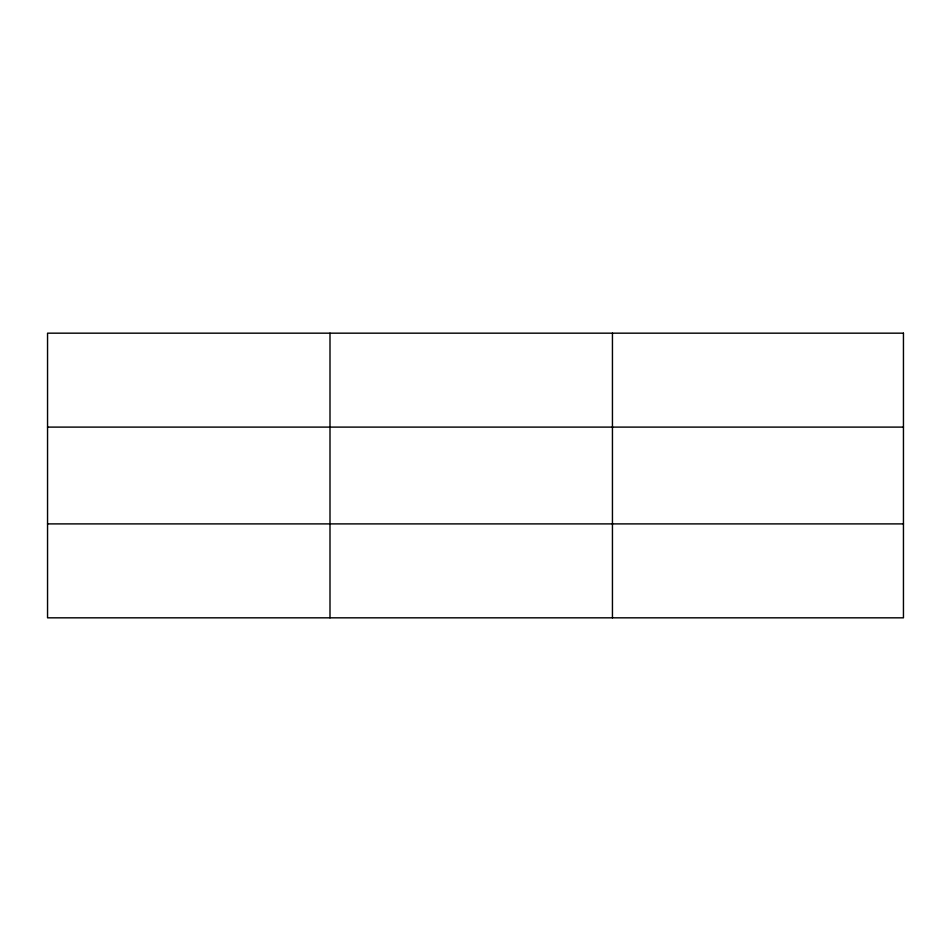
<?xml version="1.0" encoding="UTF-8"?>
<svg xmlns="http://www.w3.org/2000/svg" width="951" height="951" viewBox="0 0 951 951"><rect width="100%" height="100%" fill="white"/><g stroke="black" fill="none" stroke-linecap="round" stroke-linejoin="round"><path stroke-width="1.43" d="M329.997 617.829L329.997 333.171M612.444 617.829L612.444 333.171M47.55 427.106L903.45 427.106M47.55 523.894L903.45 523.894M903.45 333.171L47.55 333.171L47.55 617.829L903.45 617.829L903.45 333.171"/></g></svg>
